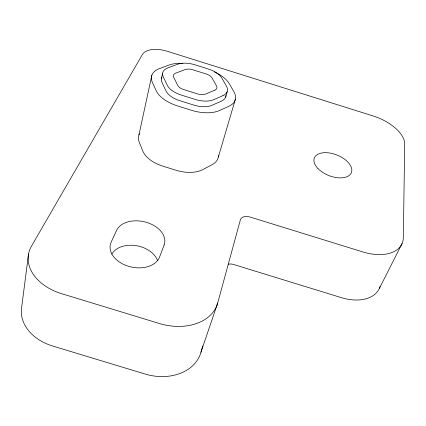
<?xml version="1.0" encoding="UTF-8"?>
<svg xmlns="http://www.w3.org/2000/svg" width="426" height="426" viewBox="0 0 426 426"><rect width="100%" height="100%" fill="white"/><g stroke="black" fill="none" stroke-linecap="round" stroke-linejoin="round"><path stroke-width="0.64" d="M28.563 253.965L21.737 306.731A46.956 35.044 5.6 0 0 52.797 346.056L145.112 374.039A46.013 35.449 14.2 0 0 200.934 352.302L217.697 303.014L240.418 219.704A8.552 5.442 19 0 1 249.934 216.994L362.824 251.936A41.04 24.282 24.6 0 0 403.326 237.687L404.7 144.132A34.964 17.865 22.2 0 0 373.064 115.936L167.253 51.258A20.906 10.543 13.8 0 0 142.476 54.374L31.556 245.999A49.57 34.639 7.5 0 0 61.711 293.711L159.441 323.52A48.601 34.996 14.9 0 0 217.697 303.014M138.951 134.914L151.848 75.226M161.358 78.847L162.62 73.24M200.934 352.302L202.701 345.923M225.615 97.139L227.186 91.649M218.341 157.082L235.44 99.018M379.465 288.221L402.107 243.523M111.82 254.061A24.367 17.035 11.8 0 1 135.511 245.552A24.367 17.035 11.8 0 1 157.54 260.504M161.896 77.17A19.271 10.07 14.4 0 0 162.018 82.553L165.895 90.77A19.484 10.315 14.6 0 0 179.894 100.728L193.878 105.1A19.447 10.325 15.2 0 0 212.143 105.243L221.392 101.148A19.197 10.08 15.6 0 0 225.945 95.408M182.839 63.362A28.952 14.974 14.8 0 0 169.218 64.992L159.654 68.522A29.335 15.331 14.4 0 0 152.37 82.362L156.15 90.621A29.66 15.703 14.6 0 0 177.535 105.92L191.663 110.334A29.596 15.714 15.2 0 0 219.624 110.472L228.821 106.292A29.218 15.347 15.6 0 0 233.954 91.819L229.438 83.89A28.893 14.985 15.4 0 0 214.331 71.951M139.424 133.791A27.818 16.156 13.8 0 0 139.297 142.359L142.731 150.863A28.111 16.534 14 0 0 162.796 166.14L176.172 170.288A28.052 16.545 14.7 0 0 202.882 169.548L211.791 164.899A27.711 16.183 15.1 0 0 218.533 155.272M380.098 286.506A39.197 25.027 25.5 0 1 341.311 297.63L233.64 264.493A8.147 5.586 19.1 0 0 228.336 264.211M164.101 245.067L159.58 257.022A25.443 17.482 11.9 0 1 128.386 266.255A25.443 17.482 11.9 0 1 111.17 242.144L116.564 230.434A24.98 16.87 12.3 0 1 146.752 222.431A24.98 16.87 12.3 0 1 164.101 245.067M222.952 95.626L213.676 99.673A19.543 10.267 15.2 0 1 195.337 99.471L181.284 95.073A19.58 10.256 14.7 0 1 167.2 85.12L163.291 76.93A19.367 10.011 14.5 0 1 167.919 67.846L177.477 64.299A19.111 9.782 14.9 0 1 195.076 64.827L208.287 68.975A19.074 9.787 15.4 0 1 221.994 78.272L226.467 86.217A19.287 10.022 15.6 0 1 222.952 95.626M214.933 90.099L205.609 94.061A8.493 4.462 15.2 0 1 197.685 93.949L183.782 89.593A8.515 4.457 14.7 0 1 177.685 85.312L173.67 77.165A8.419 4.351 14.5 0 1 175.608 73.197L185.118 69.566A8.307 4.249 14.9 0 1 192.818 69.773L206.168 73.964A8.291 4.255 15.4 0 1 212.153 78.049L216.536 86.031A8.387 4.356 15.6 0 1 214.933 90.099M317.998 168.59A19.931 11.044 21.6 0 0 350.502 174.175A19.931 11.044 21.6 0 0 330.097 153.078A19.931 11.044 21.6 0 0 317.998 168.59"/></g></svg>
